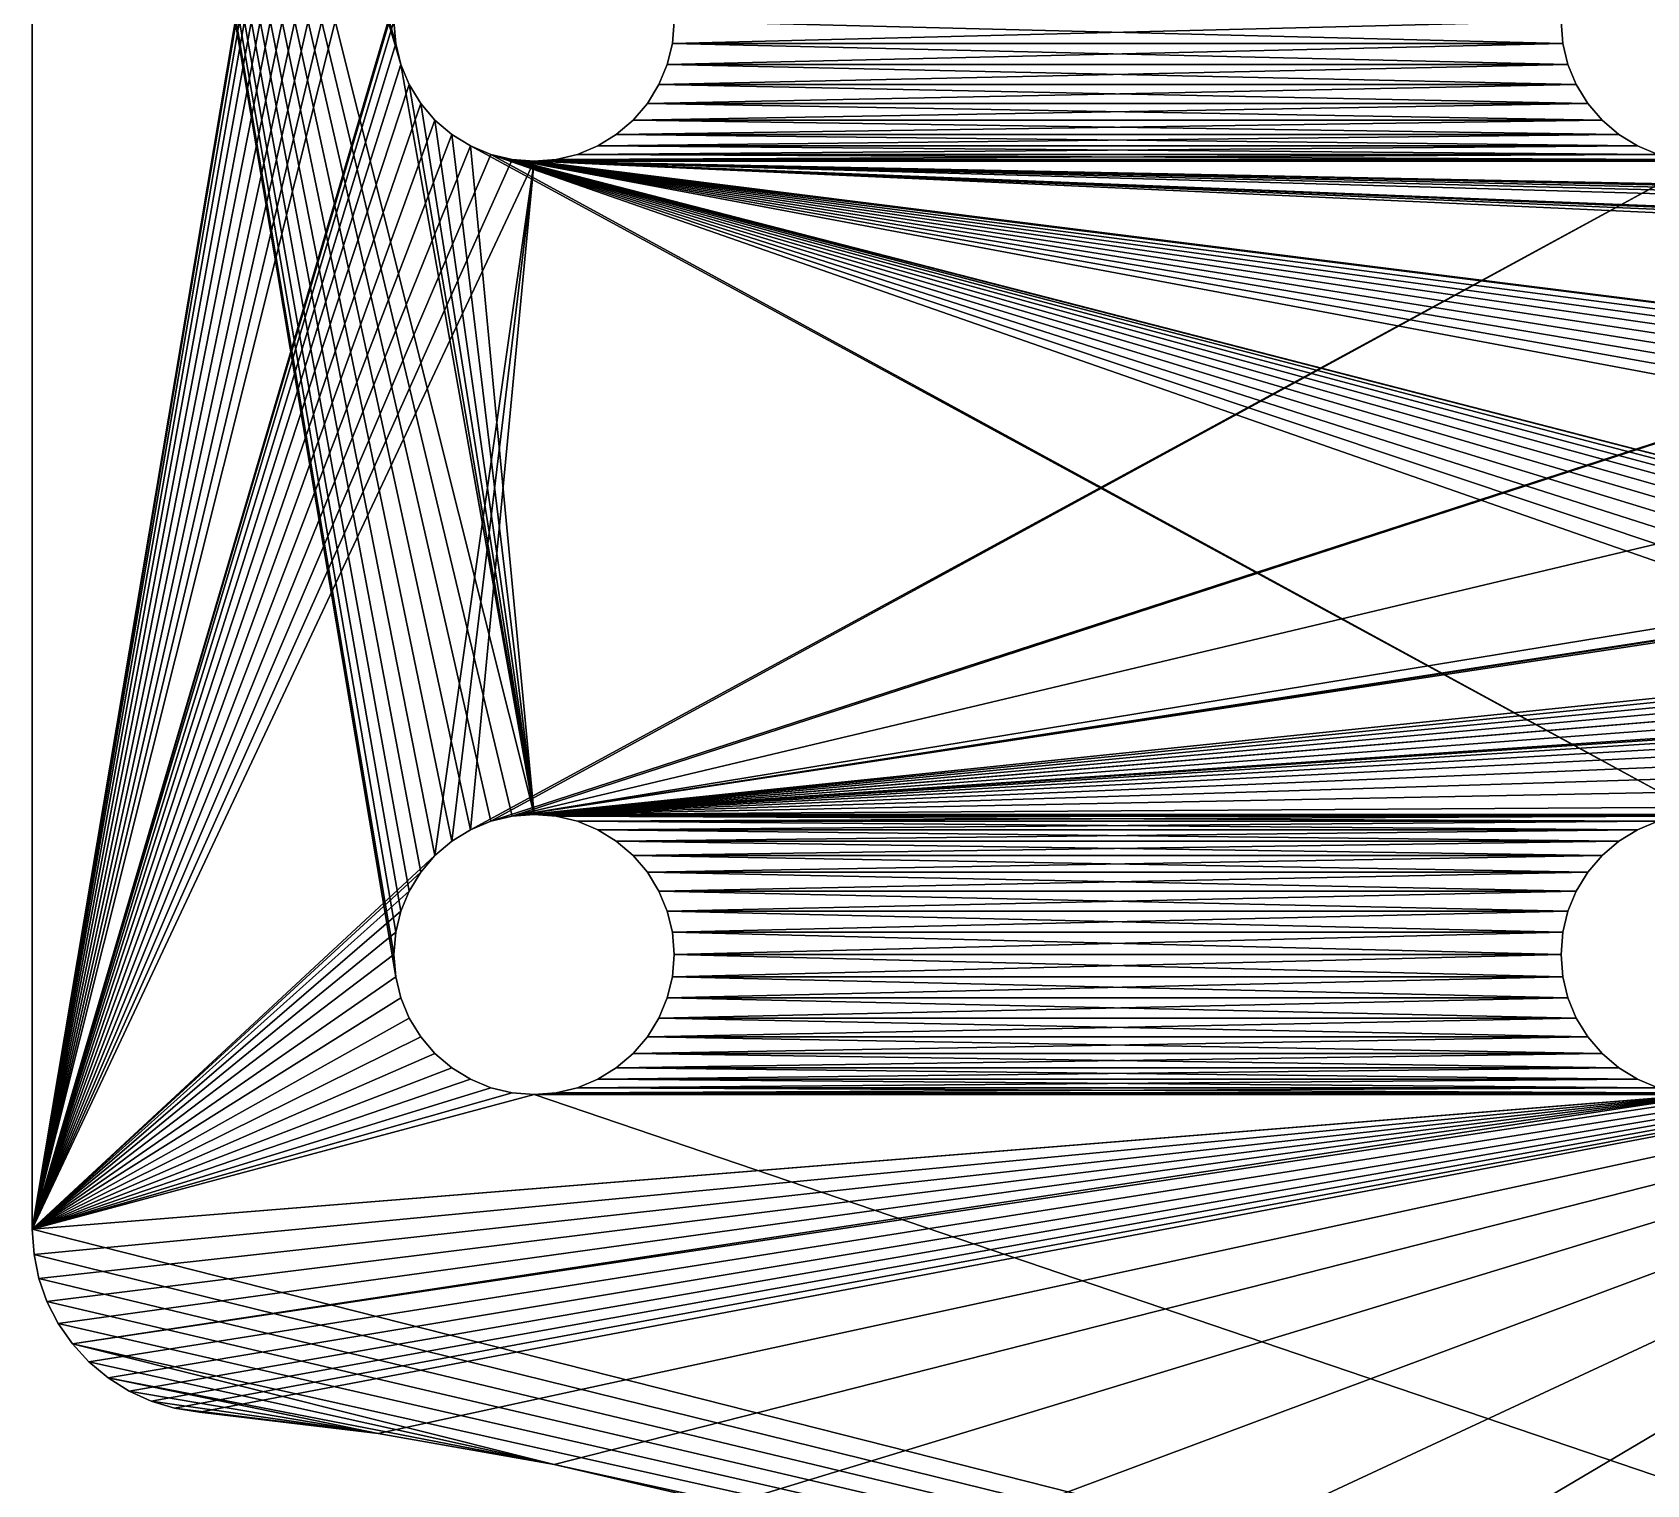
# Model space of a CAD drawing. Header units: millimetres. Extents: x -48.7 to 48.7, y -48.7 to 48.7.
# Drawn here: x -48.66 to -31.09, y -15.93 to -0.12 of the extents above; entities that cross this region are included whole.
import ezdxf

# ---------------------------------------------------------------- set-up
doc = ezdxf.new("R2010")
doc.units = ezdxf.units.MM
doc.header["$LTSCALE"] = 65.185185
for name, color, linetype in [('1', 7, 'CONTINUOUS'), ('11', 7, 'CONTINUOUS'), ('13', 7, 'CONTINUOUS'), ('15', 7, 'CONTINUOUS'), ('16', 7, 'CONTINUOUS'), ('17', 7, 'CONTINUOUS'), ('18', 7, 'CONTINUOUS'), ('2', 7, 'CONTINUOUS'), ('85', 7, 'CONTINUOUS'), ('86', 7, 'CONTINUOUS'), ('87', 7, 'CONTINUOUS')]:
    doc.layers.add(name, color=color, linetype=linetype)

msp = doc.modelspace()

# ---------------------------------------------------------------- linework, layer by layer
at = {"layer": '1', "linetype": 'CONTINUOUS'}
for points in [[(-44.705, -0.242), (-44.65, -0.472), (-48.66, 13.151), (-44.705, -0.242)], [(-44.65, -0.472), (-43.2, -8.636), (-48.66, 13.151), (-44.65, -0.472)], [(-44.725, 0), (-44.705, -0.242), (-48.66, 13.151), (-44.725, 0)], [(-44.725, -10.16), (-44.705, -10.402), (-48.66, 13.151), (-44.725, -10.16)], [(-48.66, 13.151), (-44.705, -10.402), (-48.66, -13.151), (-48.66, 13.151)], [(-44.705, -9.918), (-44.725, -10.16), (-48.66, 13.151), (-44.705, -9.918)], [(-44.65, -9.688), (-44.705, -9.918), (-48.66, 13.151), (-44.65, -9.688)], [(-44.559, -9.469), (-44.65, -9.688), (-48.66, 13.151), (-44.559, -9.469)], [(-44.433, -9.263), (-44.559, -9.469), (-48.66, 13.151), (-44.433, -9.263)], [(-44.279, -9.083), (-44.433, -9.263), (-48.66, 13.151), (-44.279, -9.083)], [(-44.095, -8.926), (-44.279, -9.083), (-48.66, 13.151), (-44.095, -8.926)], [(-43.893, -8.802), (-44.095, -8.926), (-48.66, 13.151), (-43.893, -8.802)], [(-43.671, -8.71), (-43.893, -8.802), (-48.66, 13.151), (-43.671, -8.71)], [(-43.439, -8.654), (-43.671, -8.71), (-48.66, 13.151), (-43.439, -8.654)], [(-43.2, -8.636), (-43.439, -8.654), (-48.66, 13.151), (-43.2, -8.636)], [(-41.695, -0.242), (-41.675, 0), (-32.005, -0.242), (-41.695, -0.242)], [(-32.005, -0.242), (-41.675, 0), (-32.025, 0), (-32.005, -0.242)], [(-41.75, -0.472), (-41.695, -0.242), (-31.95, -0.472), (-41.75, -0.472)], [(-31.95, -0.472), (-41.695, -0.242), (-32.005, -0.242), (-31.95, -0.472)], [(-44.65, -0.472), (-44.559, -0.691), (-43.2, -8.636), (-44.65, -0.472)], [(-41.841, -0.691), (-41.75, -0.472), (-31.859, -0.691), (-41.841, -0.691)], [(-31.859, -0.691), (-41.75, -0.472), (-31.95, -0.472), (-31.859, -0.691)], [(-44.559, -0.691), (-44.433, -0.897), (-43.2, -8.636), (-44.559, -0.691)], [(-41.967, -0.897), (-41.841, -0.691), (-31.733, -0.897), (-41.967, -0.897)], [(-31.733, -0.897), (-41.841, -0.691), (-31.859, -0.691), (-31.733, -0.897)], [(-44.433, -0.897), (-44.279, -1.077), (-43.2, -8.636), (-44.433, -0.897)], [(-42.121, -1.077), (-41.967, -0.897), (-31.579, -1.077), (-42.121, -1.077)], [(-31.579, -1.077), (-41.967, -0.897), (-31.733, -0.897), (-31.579, -1.077)], [(-44.279, -1.077), (-44.095, -1.234), (-43.2, -8.636), (-44.279, -1.077)], [(-42.305, -1.234), (-42.121, -1.077), (-31.395, -1.234), (-42.305, -1.234)], [(-31.395, -1.234), (-42.121, -1.077), (-31.579, -1.077), (-31.395, -1.234)], [(-44.095, -1.234), (-43.893, -1.358), (-43.2, -8.636), (-44.095, -1.234)], [(-43.893, -1.358), (-43.671, -1.45), (-30.5, -8.636), (-43.893, -1.358)], [(-43.893, -1.358), (-30.5, -8.636), (-43.2, -8.636), (-43.893, -1.358)], [(-42.729, -1.45), (-42.507, -1.358), (-30.971, -1.45), (-42.729, -1.45)], [(-42.507, -1.358), (-42.305, -1.234), (-31.193, -1.358), (-42.507, -1.358)], [(-30.971, -1.45), (-42.507, -1.358), (-31.193, -1.358), (-30.971, -1.45)], [(-31.193, -1.358), (-42.305, -1.234), (-31.395, -1.234), (-31.193, -1.358)], [(-43.671, -1.45), (-43.439, -1.506), (-21.463, -7.175), (-43.671, -1.45)], [(-30.5, -8.636), (-43.671, -1.45), (-23.454, -8.512), (-30.5, -8.636)], [(-23.454, -8.512), (-43.671, -1.45), (-23.34, -8.248), (-23.454, -8.512)], [(-23.34, -8.248), (-43.671, -1.45), (-23.191, -8.007), (-23.34, -8.248)], [(-23.191, -8.007), (-43.671, -1.45), (-23.008, -7.787), (-23.191, -8.007)], [(-23.008, -7.787), (-43.671, -1.45), (-22.796, -7.595), (-23.008, -7.787)], [(-22.796, -7.595), (-43.671, -1.45), (-22.56, -7.437), (-22.796, -7.595)], [(-22.56, -7.437), (-43.671, -1.45), (-22.301, -7.313), (-22.56, -7.437)], [(-22.301, -7.313), (-43.671, -1.45), (-22.031, -7.228), (-22.301, -7.313)], [(-22.031, -7.228), (-43.671, -1.45), (-21.748, -7.182), (-22.031, -7.228)], [(-21.748, -7.182), (-43.671, -1.45), (-21.463, -7.175), (-21.748, -7.182)], [(-43.439, -1.506), (-43.2, -1.524), (-12.161, -5.426), (-43.439, -1.506)], [(-13.315, -7.165), (-43.439, -1.506), (-13.285, -6.891), (-13.315, -7.165)], [(-43.439, -1.506), (-13.315, -7.165), (-21.463, -7.175), (-43.439, -1.506)], [(-13.285, -6.891), (-43.439, -1.506), (-13.219, -6.624), (-13.285, -6.891)], [(-13.219, -6.624), (-43.439, -1.506), (-13.118, -6.372), (-13.219, -6.624)], [(-13.118, -6.372), (-43.439, -1.506), (-12.981, -6.132), (-13.118, -6.372)], [(-12.981, -6.132), (-43.439, -1.506), (-12.815, -5.914), (-12.981, -6.132)], [(-12.815, -5.914), (-43.439, -1.506), (-12.624, -5.726), (-12.815, -5.914)], [(-12.624, -5.726), (-43.439, -1.506), (-12.406, -5.563), (-12.624, -5.726)], [(-12.406, -5.563), (-43.439, -1.506), (-12.161, -5.426), (-12.406, -5.563)], [(-43.2, -1.524), (-42.961, -1.506), (-30.5, -1.524), (-43.2, -1.524)], [(-43.2, -1.524), (-30.5, -1.524), (7.063, -2.528), (-43.2, -1.524)], [(5.721, -2.943), (-43.2, -1.524), (5.958, -2.784), (5.721, -2.943)], [(-43.2, -1.524), (5.721, -2.943), (-6.542, -2.986), (-43.2, -1.524)], [(5.958, -2.784), (-43.2, -1.524), (6.214, -2.662), (5.958, -2.784)], [(6.214, -2.662), (-43.2, -1.524), (6.492, -2.576), (6.214, -2.662)], [(6.492, -2.576), (-43.2, -1.524), (6.776, -2.531), (6.492, -2.576)], [(6.776, -2.531), (-43.2, -1.524), (7.063, -2.528), (6.776, -2.531)], [(-12.161, -5.426), (-43.2, -1.524), (-7.329, -3.172), (-12.161, -5.426)], [(-7.329, -3.172), (-43.2, -1.524), (-7.068, -3.074), (-7.329, -3.172)], [(-7.068, -3.074), (-43.2, -1.524), (-6.806, -3.012), (-7.068, -3.074)], [(-6.806, -3.012), (-43.2, -1.524), (-6.542, -2.986), (-6.806, -3.012)], [(-42.961, -1.506), (-42.729, -1.45), (-30.739, -1.506), (-42.961, -1.506)], [(-30.5, -1.524), (-42.961, -1.506), (-30.739, -1.506), (-30.5, -1.524)], [(-30.739, -1.506), (-42.729, -1.45), (-30.971, -1.45), (-30.739, -1.506)], [(-30.5, -8.636), (-30.739, -8.654), (-43.2, -8.636), (-30.5, -8.636)], [(-43.2, -8.636), (-30.739, -8.654), (-42.961, -8.654), (-43.2, -8.636)], [(-30.739, -8.654), (-30.971, -8.71), (-42.961, -8.654), (-30.739, -8.654)], [(-42.961, -8.654), (-30.971, -8.71), (-42.729, -8.71), (-42.961, -8.654)], [(-30.971, -8.71), (-31.193, -8.802), (-42.729, -8.71), (-30.971, -8.71)], [(-42.729, -8.71), (-31.193, -8.802), (-42.507, -8.802), (-42.729, -8.71)], [(-31.193, -8.802), (-31.395, -8.926), (-42.507, -8.802), (-31.193, -8.802)], [(-42.507, -8.802), (-31.395, -8.926), (-42.305, -8.926), (-42.507, -8.802)], [(-31.395, -8.926), (-31.579, -9.083), (-42.305, -8.926), (-31.395, -8.926)], [(-42.305, -8.926), (-31.579, -9.083), (-42.121, -9.083), (-42.305, -8.926)], [(-31.579, -9.083), (-31.733, -9.263), (-42.121, -9.083), (-31.579, -9.083)], [(-42.121, -9.083), (-31.733, -9.263), (-41.967, -9.263), (-42.121, -9.083)], [(-31.733, -9.263), (-31.859, -9.469), (-41.967, -9.263), (-31.733, -9.263)], [(-41.967, -9.263), (-31.859, -9.469), (-41.841, -9.469), (-41.967, -9.263)], [(-31.859, -9.469), (-31.95, -9.688), (-41.841, -9.469), (-31.859, -9.469)], [(-41.841, -9.469), (-31.95, -9.688), (-41.75, -9.688), (-41.841, -9.469)], [(-31.95, -9.688), (-32.005, -9.918), (-41.75, -9.688), (-31.95, -9.688)], [(-41.75, -9.688), (-32.005, -9.918), (-41.695, -9.918), (-41.75, -9.688)], [(-32.005, -9.918), (-32.025, -10.16), (-41.695, -9.918), (-32.005, -9.918)], [(-32.025, -10.16), (-41.675, -10.16), (-41.695, -9.918), (-32.025, -10.16)], [(-41.675, -10.16), (-32.005, -10.402), (-41.695, -10.402), (-41.675, -10.16)], [(-32.025, -10.16), (-32.005, -10.402), (-41.675, -10.16), (-32.025, -10.16)], [(-44.705, -10.402), (-44.65, -10.632), (-48.66, -13.151), (-44.705, -10.402)], [(-41.695, -10.402), (-31.95, -10.632), (-41.75, -10.632), (-41.695, -10.402)], [(-32.005, -10.402), (-31.95, -10.632), (-41.695, -10.402), (-32.005, -10.402)], [(-44.65, -10.632), (-44.559, -10.851), (-48.66, -13.151), (-44.65, -10.632)], [(-41.75, -10.632), (-31.859, -10.851), (-41.841, -10.851), (-41.75, -10.632)], [(-31.95, -10.632), (-31.859, -10.851), (-41.75, -10.632), (-31.95, -10.632)], [(-44.559, -10.851), (-44.433, -11.057), (-48.66, -13.151), (-44.559, -10.851)], [(-41.841, -10.851), (-31.733, -11.057), (-41.967, -11.057), (-41.841, -10.851)], [(-31.859, -10.851), (-31.733, -11.057), (-41.841, -10.851), (-31.859, -10.851)], [(-44.433, -11.057), (-44.279, -11.237), (-48.66, -13.151), (-44.433, -11.057)], [(-41.967, -11.057), (-31.579, -11.237), (-42.121, -11.237), (-41.967, -11.057)], [(-31.733, -11.057), (-31.579, -11.237), (-41.967, -11.057), (-31.733, -11.057)], [(-44.279, -11.237), (-44.095, -11.394), (-48.66, -13.151), (-44.279, -11.237)], [(-42.121, -11.237), (-31.395, -11.394), (-42.305, -11.394), (-42.121, -11.237)], [(-31.579, -11.237), (-31.395, -11.394), (-42.121, -11.237), (-31.579, -11.237)], [(-44.095, -11.394), (-43.893, -11.518), (-48.66, -13.151), (-44.095, -11.394)], [(-42.305, -11.394), (-31.193, -11.518), (-42.507, -11.518), (-42.305, -11.394)], [(-31.395, -11.394), (-31.193, -11.518), (-42.305, -11.394), (-31.395, -11.394)], [(-43.893, -11.518), (-43.671, -11.61), (-48.66, -13.151), (-43.893, -11.518)], [(-42.507, -11.518), (-30.971, -11.61), (-42.729, -11.61), (-42.507, -11.518)], [(-31.193, -11.518), (-30.971, -11.61), (-42.507, -11.518), (-31.193, -11.518)], [(-43.671, -11.61), (-43.439, -11.666), (-48.66, -13.151), (-43.671, -11.61)], [(-43.439, -11.666), (-43.2, -11.684), (-48.66, -13.151), (-43.439, -11.666)], [(-48.66, -13.151), (-43.2, -11.684), (-10.16, -22.917), (-48.66, -13.151)], [(-42.961, -11.666), (-30.5, -11.684), (-43.2, -11.684), (-42.961, -11.666)], [(-43.2, -11.684), (-30.5, -11.684), (-10.16, -22.917), (-43.2, -11.684)], [(-42.729, -11.61), (-30.739, -11.666), (-42.961, -11.666), (-42.729, -11.61)], [(-30.739, -11.666), (-30.5, -11.684), (-42.961, -11.666), (-30.739, -11.666)], [(-30.971, -11.61), (-30.739, -11.666), (-42.729, -11.61), (-30.971, -11.61)], [(-48.64, -13.425), (-48.66, -13.151), (-10.16, -22.917), (-48.64, -13.425)], [(-48.587, -13.687), (-48.64, -13.425), (-10.16, -22.917), (-48.587, -13.687)], [(-48.5, -13.936), (-48.587, -13.687), (-10.16, -22.917), (-48.5, -13.936)], [(-48.377, -14.176), (-48.5, -13.936), (-10.16, -22.917), (-48.377, -14.176)], [(-48.223, -14.399), (-48.377, -14.176), (-10.16, -22.917), (-48.223, -14.399)], [(-10.16, -22.917), (-42.983, -15.711), (-48.223, -14.399), (-10.16, -22.917)], [(-48.044, -14.595), (-48.223, -14.399), (-42.983, -15.711), (-48.044, -14.595)], [(-47.835, -14.768), (-48.044, -14.595), (-42.983, -15.711), (-47.835, -14.768)], [(-47.607, -14.912), (-47.835, -14.768), (-44.897, -15.375), (-47.607, -14.912)], [(-44.897, -15.375), (-47.835, -14.768), (-42.983, -15.711), (-44.897, -15.375)], [(-47.368, -15.021), (-47.607, -14.912), (-44.897, -15.375), (-47.368, -15.021)], [(-47.112, -15.098), (-47.368, -15.021), (-44.897, -15.375), (-47.112, -15.098)], [(-46.841, -15.143), (-47.112, -15.098), (-44.897, -15.375), (-46.841, -15.143)], [(-41.096, -16.152), (-42.983, -15.711), (-10.16, -22.917), (-41.096, -16.152)]]:
    msp.add_3dface(points, dxfattribs=at)
at = {"layer": '11', "linetype": 'CONTINUOUS'}
for points in [[(-44.705, -0.242), (-44.725, 0), (-44.705, -0.242, 3.175), (-44.705, -0.242)], [(-44.725, 0), (-44.725, 0, 3.175), (-44.705, -0.242, 3.175), (-44.725, 0)], [(-41.675, 0), (-41.695, -0.242), (-41.675, 0, 3.175), (-41.675, 0)], [(-41.675, 0, 3.175), (-41.695, -0.242), (-41.695, -0.242, 3.175), (-41.675, 0, 3.175)], [(-44.65, -0.472), (-44.705, -0.242), (-44.65, -0.472, 3.175), (-44.65, -0.472)], [(-44.705, -0.242), (-44.705, -0.242, 3.175), (-44.65, -0.472, 3.175), (-44.705, -0.242)], [(-41.695, -0.242), (-41.75, -0.472), (-41.695, -0.242, 3.175), (-41.695, -0.242)], [(-41.75, -0.472), (-41.75, -0.472, 3.175), (-41.695, -0.242, 3.175), (-41.75, -0.472)], [(-44.559, -0.691), (-44.65, -0.472), (-44.559, -0.691, 3.175), (-44.559, -0.691)], [(-44.65, -0.472), (-44.65, -0.472, 3.175), (-44.559, -0.691, 3.175), (-44.65, -0.472)], [(-41.75, -0.472), (-41.841, -0.691), (-41.75, -0.472, 3.175), (-41.75, -0.472)], [(-41.841, -0.691), (-41.841, -0.691, 3.175), (-41.75, -0.472, 3.175), (-41.841, -0.691)], [(-44.433, -0.897), (-44.559, -0.691), (-44.433, -0.897, 3.175), (-44.433, -0.897)], [(-44.559, -0.691), (-44.559, -0.691, 3.175), (-44.433, -0.897, 3.175), (-44.559, -0.691)], [(-41.841, -0.691), (-41.967, -0.897), (-41.841, -0.691, 3.175), (-41.841, -0.691)], [(-41.967, -0.897), (-41.967, -0.897, 3.175), (-41.841, -0.691, 3.175), (-41.967, -0.897)], [(-44.279, -1.077), (-44.433, -0.897), (-44.279, -1.077, 3.175), (-44.279, -1.077)], [(-44.433, -0.897), (-44.433, -0.897, 3.175), (-44.279, -1.077, 3.175), (-44.433, -0.897)], [(-41.967, -0.897), (-42.121, -1.077), (-41.967, -0.897, 3.175), (-41.967, -0.897)], [(-42.121, -1.077), (-42.121, -1.077, 3.175), (-41.967, -0.897, 3.175), (-42.121, -1.077)], [(-44.095, -1.234), (-44.279, -1.077), (-44.095, -1.234, 3.175), (-44.095, -1.234)], [(-44.279, -1.077), (-44.279, -1.077, 3.175), (-44.095, -1.234, 3.175), (-44.279, -1.077)], [(-42.121, -1.077), (-42.305, -1.234), (-42.121, -1.077, 3.175), (-42.121, -1.077)], [(-42.305, -1.234), (-42.305, -1.234, 3.175), (-42.121, -1.077, 3.175), (-42.305, -1.234)], [(-43.893, -1.358), (-44.095, -1.234), (-43.893, -1.358, 3.175), (-43.893, -1.358)], [(-44.095, -1.234), (-44.095, -1.234, 3.175), (-43.893, -1.358, 3.175), (-44.095, -1.234)], [(-43.671, -1.45), (-43.893, -1.358), (-43.671, -1.45, 3.175), (-43.671, -1.45)], [(-43.893, -1.358), (-43.893, -1.358, 3.175), (-43.671, -1.45, 3.175), (-43.893, -1.358)], [(-42.507, -1.358), (-42.729, -1.45), (-42.507, -1.358, 3.175), (-42.507, -1.358)], [(-42.729, -1.45), (-42.729, -1.45, 3.175), (-42.507, -1.358, 3.175), (-42.729, -1.45)], [(-42.305, -1.234), (-42.507, -1.358), (-42.305, -1.234, 3.175), (-42.305, -1.234)], [(-42.507, -1.358), (-42.507, -1.358, 3.175), (-42.305, -1.234, 3.175), (-42.507, -1.358)], [(-43.439, -1.506), (-43.671, -1.45), (-43.439, -1.506, 3.175), (-43.439, -1.506)], [(-43.671, -1.45), (-43.671, -1.45, 3.175), (-43.439, -1.506, 3.175), (-43.671, -1.45)], [(-43.2, -1.524), (-43.439, -1.506), (-43.2, -1.524, 3.175), (-43.2, -1.524)], [(-43.439, -1.506), (-43.439, -1.506, 3.175), (-43.2, -1.524, 3.175), (-43.439, -1.506)], [(-42.961, -1.506), (-43.2, -1.524), (-42.961, -1.506, 3.175), (-42.961, -1.506)], [(-43.2, -1.524), (-43.2, -1.524, 3.175), (-42.961, -1.506, 3.175), (-43.2, -1.524)], [(-42.729, -1.45), (-42.961, -1.506), (-42.729, -1.45, 3.175), (-42.729, -1.45)], [(-42.961, -1.506), (-42.961, -1.506, 3.175), (-42.729, -1.45, 3.175), (-42.961, -1.506)]]:
    msp.add_3dface(points, dxfattribs=at)
at = {"layer": '13', "linetype": 'CONTINUOUS'}
for points in [[(-32.005, -0.242), (-32.025, 0), (-32.005, -0.242, 3.175), (-32.005, -0.242)], [(-32.025, 0), (-32.025, 0, 3.175), (-32.005, -0.242, 3.175), (-32.025, 0)], [(-31.95, -0.472), (-32.005, -0.242), (-31.95, -0.472, 3.175), (-31.95, -0.472)], [(-32.005, -0.242), (-32.005, -0.242, 3.175), (-31.95, -0.472, 3.175), (-32.005, -0.242)], [(-31.859, -0.691), (-31.95, -0.472), (-31.859, -0.691, 3.175), (-31.859, -0.691)], [(-31.95, -0.472), (-31.95, -0.472, 3.175), (-31.859, -0.691, 3.175), (-31.95, -0.472)], [(-31.733, -0.897), (-31.859, -0.691), (-31.733, -0.897, 3.175), (-31.733, -0.897)], [(-31.859, -0.691), (-31.859, -0.691, 3.175), (-31.733, -0.897, 3.175), (-31.859, -0.691)], [(-31.579, -1.077), (-31.733, -0.897), (-31.579, -1.077, 3.175), (-31.579, -1.077)], [(-31.733, -0.897), (-31.733, -0.897, 3.175), (-31.579, -1.077, 3.175), (-31.733, -0.897)], [(-31.395, -1.234), (-31.579, -1.077), (-31.395, -1.234, 3.175), (-31.395, -1.234)], [(-31.579, -1.077), (-31.579, -1.077, 3.175), (-31.395, -1.234, 3.175), (-31.579, -1.077)], [(-31.193, -1.358), (-31.395, -1.234), (-31.193, -1.358, 3.175), (-31.193, -1.358)], [(-31.395, -1.234), (-31.395, -1.234, 3.175), (-31.193, -1.358, 3.175), (-31.395, -1.234)], [(-30.971, -1.45), (-31.193, -1.358), (-30.971, -1.45, 3.175), (-30.971, -1.45)], [(-31.193, -1.358), (-31.193, -1.358, 3.175), (-30.971, -1.45, 3.175), (-31.193, -1.358)]]:
    msp.add_3dface(points, dxfattribs=at)
at = {"layer": '15', "linetype": 'CONTINUOUS'}
for points in [[(-32.005, -10.402), (-32.025, -10.16), (-32.005, -10.402, 3.175), (-32.005, -10.402)], [(-32.025, -10.16), (-32.025, -10.16, 3.175), (-32.005, -10.402, 3.175), (-32.025, -10.16)], [(-31.95, -10.632), (-32.005, -10.402), (-31.95, -10.632, 3.175), (-31.95, -10.632)], [(-32.005, -10.402), (-32.005, -10.402, 3.175), (-31.95, -10.632, 3.175), (-32.005, -10.402)], [(-31.859, -10.851), (-31.95, -10.632), (-31.859, -10.851, 3.175), (-31.859, -10.851)], [(-31.95, -10.632), (-31.95, -10.632, 3.175), (-31.859, -10.851, 3.175), (-31.95, -10.632)], [(-31.733, -11.057), (-31.859, -10.851), (-31.733, -11.057, 3.175), (-31.733, -11.057)], [(-31.859, -10.851), (-31.859, -10.851, 3.175), (-31.733, -11.057, 3.175), (-31.859, -10.851)], [(-31.579, -11.237), (-31.733, -11.057), (-31.579, -11.237, 3.175), (-31.579, -11.237)], [(-31.733, -11.057), (-31.733, -11.057, 3.175), (-31.579, -11.237, 3.175), (-31.733, -11.057)], [(-31.395, -11.394), (-31.579, -11.237), (-31.395, -11.394, 3.175), (-31.395, -11.394)], [(-31.579, -11.237), (-31.579, -11.237, 3.175), (-31.395, -11.394, 3.175), (-31.579, -11.237)], [(-31.193, -11.518), (-31.395, -11.394), (-31.193, -11.518, 3.175), (-31.193, -11.518)], [(-31.395, -11.394), (-31.395, -11.394, 3.175), (-31.193, -11.518, 3.175), (-31.395, -11.394)], [(-30.971, -11.61), (-31.193, -11.518), (-30.971, -11.61, 3.175), (-30.971, -11.61)], [(-31.193, -11.518), (-31.193, -11.518, 3.175), (-30.971, -11.61, 3.175), (-31.193, -11.518)]]:
    msp.add_3dface(points, dxfattribs=at)
at = {"layer": '16', "linetype": 'CONTINUOUS'}
for points in [[(-31.193, -8.802), (-30.971, -8.71), (-31.193, -8.802, 3.175), (-31.193, -8.802)], [(-30.971, -8.71), (-30.971, -8.71, 3.175), (-31.193, -8.802, 3.175), (-30.971, -8.71)], [(-31.579, -9.083), (-31.395, -8.926), (-31.579, -9.083, 3.175), (-31.579, -9.083)], [(-31.395, -8.926), (-31.395, -8.926, 3.175), (-31.579, -9.083, 3.175), (-31.395, -8.926)], [(-31.395, -8.926), (-31.193, -8.802), (-31.395, -8.926, 3.175), (-31.395, -8.926)], [(-31.193, -8.802), (-31.193, -8.802, 3.175), (-31.395, -8.926, 3.175), (-31.193, -8.802)], [(-31.733, -9.263), (-31.579, -9.083), (-31.733, -9.263, 3.175), (-31.733, -9.263)], [(-31.579, -9.083), (-31.579, -9.083, 3.175), (-31.733, -9.263, 3.175), (-31.579, -9.083)], [(-31.859, -9.469), (-31.733, -9.263), (-31.859, -9.469, 3.175), (-31.859, -9.469)], [(-31.733, -9.263), (-31.733, -9.263, 3.175), (-31.859, -9.469, 3.175), (-31.733, -9.263)], [(-31.95, -9.688), (-31.859, -9.469), (-31.95, -9.688, 3.175), (-31.95, -9.688)], [(-31.859, -9.469), (-31.859, -9.469, 3.175), (-31.95, -9.688, 3.175), (-31.859, -9.469)], [(-32.005, -9.918), (-31.95, -9.688), (-32.005, -9.918, 3.175), (-32.005, -9.918)], [(-31.95, -9.688), (-31.95, -9.688, 3.175), (-32.005, -9.918, 3.175), (-31.95, -9.688)], [(-32.025, -10.16), (-32.005, -9.918), (-32.025, -10.16, 3.175), (-32.025, -10.16)], [(-32.005, -9.918), (-32.005, -9.918, 3.175), (-32.025, -10.16, 3.175), (-32.005, -9.918)]]:
    msp.add_3dface(points, dxfattribs=at)
at = {"layer": '17', "linetype": 'CONTINUOUS'}
for points in [[(-44.705, -10.402), (-44.725, -10.16), (-44.705, -10.402, 3.175), (-44.705, -10.402)], [(-44.725, -10.16), (-44.725, -10.16, 3.175), (-44.705, -10.402, 3.175), (-44.725, -10.16)], [(-41.675, -10.16), (-41.695, -10.402), (-41.675, -10.16, 3.175), (-41.675, -10.16)], [(-41.675, -10.16, 3.175), (-41.695, -10.402), (-41.695, -10.402, 3.175), (-41.675, -10.16, 3.175)], [(-44.65, -10.632), (-44.705, -10.402), (-44.65, -10.632, 3.175), (-44.65, -10.632)], [(-44.705, -10.402), (-44.705, -10.402, 3.175), (-44.65, -10.632, 3.175), (-44.705, -10.402)], [(-41.695, -10.402), (-41.75, -10.632), (-41.695, -10.402, 3.175), (-41.695, -10.402)], [(-41.75, -10.632), (-41.75, -10.632, 3.175), (-41.695, -10.402, 3.175), (-41.75, -10.632)], [(-44.559, -10.851), (-44.65, -10.632), (-44.559, -10.851, 3.175), (-44.559, -10.851)], [(-44.65, -10.632), (-44.65, -10.632, 3.175), (-44.559, -10.851, 3.175), (-44.65, -10.632)], [(-41.75, -10.632), (-41.841, -10.851), (-41.75, -10.632, 3.175), (-41.75, -10.632)], [(-41.841, -10.851), (-41.841, -10.851, 3.175), (-41.75, -10.632, 3.175), (-41.841, -10.851)], [(-44.433, -11.057), (-44.559, -10.851), (-44.433, -11.057, 3.175), (-44.433, -11.057)], [(-44.559, -10.851), (-44.559, -10.851, 3.175), (-44.433, -11.057, 3.175), (-44.559, -10.851)], [(-41.841, -10.851), (-41.967, -11.057), (-41.841, -10.851, 3.175), (-41.841, -10.851)], [(-41.967, -11.057), (-41.967, -11.057, 3.175), (-41.841, -10.851, 3.175), (-41.967, -11.057)], [(-44.279, -11.237), (-44.433, -11.057), (-44.279, -11.237, 3.175), (-44.279, -11.237)], [(-44.433, -11.057), (-44.433, -11.057, 3.175), (-44.279, -11.237, 3.175), (-44.433, -11.057)], [(-41.967, -11.057), (-42.121, -11.237), (-41.967, -11.057, 3.175), (-41.967, -11.057)], [(-42.121, -11.237), (-42.121, -11.237, 3.175), (-41.967, -11.057, 3.175), (-42.121, -11.237)], [(-44.095, -11.394), (-44.279, -11.237), (-44.095, -11.394, 3.175), (-44.095, -11.394)], [(-44.279, -11.237), (-44.279, -11.237, 3.175), (-44.095, -11.394, 3.175), (-44.279, -11.237)], [(-42.121, -11.237), (-42.305, -11.394), (-42.121, -11.237, 3.175), (-42.121, -11.237)], [(-42.305, -11.394), (-42.305, -11.394, 3.175), (-42.121, -11.237, 3.175), (-42.305, -11.394)], [(-43.893, -11.518), (-44.095, -11.394), (-43.893, -11.518, 3.175), (-43.893, -11.518)], [(-44.095, -11.394), (-44.095, -11.394, 3.175), (-43.893, -11.518, 3.175), (-44.095, -11.394)], [(-42.305, -11.394), (-42.507, -11.518), (-42.305, -11.394, 3.175), (-42.305, -11.394)], [(-42.507, -11.518), (-42.507, -11.518, 3.175), (-42.305, -11.394, 3.175), (-42.507, -11.518)], [(-43.671, -11.61), (-43.893, -11.518), (-43.671, -11.61, 3.175), (-43.671, -11.61)], [(-43.893, -11.518), (-43.893, -11.518, 3.175), (-43.671, -11.61, 3.175), (-43.893, -11.518)], [(-42.507, -11.518), (-42.729, -11.61), (-42.507, -11.518, 3.175), (-42.507, -11.518)], [(-42.729, -11.61), (-42.729, -11.61, 3.175), (-42.507, -11.518, 3.175), (-42.729, -11.61)], [(-43.439, -11.666), (-43.671, -11.61), (-43.439, -11.666, 3.175), (-43.439, -11.666)], [(-43.671, -11.61), (-43.671, -11.61, 3.175), (-43.439, -11.666, 3.175), (-43.671, -11.61)], [(-43.2, -11.684), (-43.439, -11.666), (-43.2, -11.684, 3.175), (-43.2, -11.684)], [(-43.439, -11.666), (-43.439, -11.666, 3.175), (-43.2, -11.684, 3.175), (-43.439, -11.666)], [(-42.961, -11.666), (-43.2, -11.684), (-42.961, -11.666, 3.175), (-42.961, -11.666)], [(-43.2, -11.684), (-43.2, -11.684, 3.175), (-42.961, -11.666, 3.175), (-43.2, -11.684)], [(-42.729, -11.61), (-42.961, -11.666), (-42.729, -11.61, 3.175), (-42.729, -11.61)], [(-42.961, -11.666), (-42.961, -11.666, 3.175), (-42.729, -11.61, 3.175), (-42.961, -11.666)]]:
    msp.add_3dface(points, dxfattribs=at)
at = {"layer": '18', "linetype": 'CONTINUOUS'}
for points in [[(-43.893, -8.802), (-43.671, -8.71), (-43.893, -8.802, 3.175), (-43.893, -8.802)], [(-43.671, -8.71), (-43.671, -8.71, 3.175), (-43.893, -8.802, 3.175), (-43.671, -8.71)], [(-43.671, -8.71), (-43.439, -8.654), (-43.671, -8.71, 3.175), (-43.671, -8.71)], [(-43.439, -8.654), (-43.439, -8.654, 3.175), (-43.671, -8.71, 3.175), (-43.439, -8.654)], [(-43.439, -8.654), (-43.2, -8.636), (-43.439, -8.654, 3.175), (-43.439, -8.654)], [(-43.2, -8.636), (-43.2, -8.636, 3.175), (-43.439, -8.654, 3.175), (-43.2, -8.636)], [(-43.2, -8.636), (-42.961, -8.654), (-43.2, -8.636, 3.175), (-43.2, -8.636)], [(-42.961, -8.654), (-42.961, -8.654, 3.175), (-43.2, -8.636, 3.175), (-42.961, -8.654)], [(-42.961, -8.654), (-42.729, -8.71), (-42.961, -8.654, 3.175), (-42.961, -8.654)], [(-42.729, -8.71), (-42.729, -8.71, 3.175), (-42.961, -8.654, 3.175), (-42.729, -8.71)], [(-42.729, -8.71), (-42.507, -8.802), (-42.729, -8.71, 3.175), (-42.729, -8.71)], [(-42.507, -8.802), (-42.507, -8.802, 3.175), (-42.729, -8.71, 3.175), (-42.507, -8.802)], [(-44.279, -9.083), (-44.095, -8.926), (-44.279, -9.083, 3.175), (-44.279, -9.083)], [(-44.095, -8.926), (-44.095, -8.926, 3.175), (-44.279, -9.083, 3.175), (-44.095, -8.926)], [(-44.095, -8.926), (-43.893, -8.802), (-44.095, -8.926, 3.175), (-44.095, -8.926)], [(-43.893, -8.802), (-43.893, -8.802, 3.175), (-44.095, -8.926, 3.175), (-43.893, -8.802)], [(-42.507, -8.802), (-42.305, -8.926), (-42.507, -8.802, 3.175), (-42.507, -8.802)], [(-42.305, -8.926), (-42.305, -8.926, 3.175), (-42.507, -8.802, 3.175), (-42.305, -8.926)], [(-42.305, -8.926), (-42.121, -9.083), (-42.305, -8.926, 3.175), (-42.305, -8.926)], [(-42.121, -9.083), (-42.121, -9.083, 3.175), (-42.305, -8.926, 3.175), (-42.121, -9.083)], [(-44.433, -9.263), (-44.279, -9.083), (-44.433, -9.263, 3.175), (-44.433, -9.263)], [(-44.279, -9.083), (-44.279, -9.083, 3.175), (-44.433, -9.263, 3.175), (-44.279, -9.083)], [(-42.121, -9.083), (-41.967, -9.263), (-42.121, -9.083, 3.175), (-42.121, -9.083)], [(-41.967, -9.263), (-41.967, -9.263, 3.175), (-42.121, -9.083, 3.175), (-41.967, -9.263)], [(-44.559, -9.469), (-44.433, -9.263), (-44.559, -9.469, 3.175), (-44.559, -9.469)], [(-44.433, -9.263), (-44.433, -9.263, 3.175), (-44.559, -9.469, 3.175), (-44.433, -9.263)], [(-41.967, -9.263), (-41.841, -9.469), (-41.967, -9.263, 3.175), (-41.967, -9.263)], [(-41.841, -9.469), (-41.841, -9.469, 3.175), (-41.967, -9.263, 3.175), (-41.841, -9.469)], [(-44.65, -9.688), (-44.559, -9.469), (-44.65, -9.688, 3.175), (-44.65, -9.688)], [(-44.559, -9.469), (-44.559, -9.469, 3.175), (-44.65, -9.688, 3.175), (-44.559, -9.469)], [(-41.841, -9.469), (-41.75, -9.688), (-41.841, -9.469, 3.175), (-41.841, -9.469)], [(-41.75, -9.688), (-41.75, -9.688, 3.175), (-41.841, -9.469, 3.175), (-41.75, -9.688)], [(-44.705, -9.918), (-44.65, -9.688), (-44.705, -9.918, 3.175), (-44.705, -9.918)], [(-44.65, -9.688), (-44.65, -9.688, 3.175), (-44.705, -9.918, 3.175), (-44.65, -9.688)], [(-41.75, -9.688), (-41.695, -9.918), (-41.75, -9.688, 3.175), (-41.75, -9.688)], [(-41.695, -9.918), (-41.695, -9.918, 3.175), (-41.75, -9.688, 3.175), (-41.695, -9.918)], [(-44.725, -10.16), (-44.705, -9.918), (-44.725, -10.16, 3.175), (-44.725, -10.16)], [(-44.705, -9.918), (-44.705, -9.918, 3.175), (-44.725, -10.16, 3.175), (-44.705, -9.918)], [(-41.695, -9.918), (-41.675, -10.16), (-41.695, -9.918, 3.175), (-41.695, -9.918)], [(-41.675, -10.16), (-41.675, -10.16, 3.175), (-41.695, -9.918, 3.175), (-41.675, -10.16)]]:
    msp.add_3dface(points, dxfattribs=at)
at = {"layer": '2', "linetype": 'CONTINUOUS'}
for points in [[(-44.705, 10.402, 3.175), (-48.66, 13.151, 3.175), (-48.66, -13.151, 3.175), (-44.705, 10.402, 3.175)], [(-44.725, 10.16, 3.175), (-44.705, 10.402, 3.175), (-48.66, -13.151, 3.175), (-44.725, 10.16, 3.175)], [(-44.705, 9.918, 3.175), (-44.725, 10.16, 3.175), (-48.66, -13.151, 3.175), (-44.705, 9.918, 3.175)], [(-44.65, 9.688, 3.175), (-44.705, 9.918, 3.175), (-48.66, -13.151, 3.175), (-44.65, 9.688, 3.175)], [(-44.559, 9.469, 3.175), (-44.65, 9.688, 3.175), (-48.66, -13.151, 3.175), (-44.559, 9.469, 3.175)], [(-44.433, 9.263, 3.175), (-44.559, 9.469, 3.175), (-48.66, -13.151, 3.175), (-44.433, 9.263, 3.175)], [(-44.279, 9.083, 3.175), (-44.433, 9.263, 3.175), (-48.66, -13.151, 3.175), (-44.279, 9.083, 3.175)], [(-44.095, 8.926, 3.175), (-44.279, 9.083, 3.175), (-48.66, -13.151, 3.175), (-44.095, 8.926, 3.175)], [(-43.893, 8.802, 3.175), (-44.095, 8.926, 3.175), (-48.66, -13.151, 3.175), (-43.893, 8.802, 3.175)], [(-43.671, 8.71, 3.175), (-43.893, 8.802, 3.175), (-48.66, -13.151, 3.175), (-43.671, 8.71, 3.175)], [(-43.439, 8.654, 3.175), (-43.671, 8.71, 3.175), (-48.66, -13.151, 3.175), (-43.439, 8.654, 3.175)], [(-43.2, 8.636, 3.175), (-43.439, 8.654, 3.175), (-48.66, -13.151, 3.175), (-43.2, 8.636, 3.175)], [(-44.65, 0.472, 3.175), (-43.2, 8.636, 3.175), (-48.66, -13.151, 3.175), (-44.65, 0.472, 3.175)], [(-44.705, 0.242, 3.175), (-44.65, 0.472, 3.175), (-48.66, -13.151, 3.175), (-44.705, 0.242, 3.175)], [(-44.725, 0, 3.175), (-44.705, 0.242, 3.175), (-48.66, -13.151, 3.175), (-44.725, 0, 3.175)], [(-44.705, -0.242, 3.175), (-44.725, 0, 3.175), (-48.66, -13.151, 3.175), (-44.705, -0.242, 3.175)], [(-41.675, 0, 3.175), (-41.695, -0.242, 3.175), (-32.025, 0, 3.175), (-41.675, 0, 3.175)], [(-32.025, 0, 3.175), (-41.695, -0.242, 3.175), (-32.005, -0.242, 3.175), (-32.025, 0, 3.175)], [(-44.65, -0.472, 3.175), (-44.705, -0.242, 3.175), (-48.66, -13.151, 3.175), (-44.65, -0.472, 3.175)], [(-41.695, -0.242, 3.175), (-41.75, -0.472, 3.175), (-32.005, -0.242, 3.175), (-41.695, -0.242, 3.175)], [(-32.005, -0.242, 3.175), (-41.75, -0.472, 3.175), (-31.95, -0.472, 3.175), (-32.005, -0.242, 3.175)], [(-44.559, -0.691, 3.175), (-44.65, -0.472, 3.175), (-48.66, -13.151, 3.175), (-44.559, -0.691, 3.175)], [(-41.75, -0.472, 3.175), (-41.841, -0.691, 3.175), (-31.95, -0.472, 3.175), (-41.75, -0.472, 3.175)], [(-31.95, -0.472, 3.175), (-41.841, -0.691, 3.175), (-31.859, -0.691, 3.175), (-31.95, -0.472, 3.175)], [(-44.433, -0.897, 3.175), (-44.559, -0.691, 3.175), (-48.66, -13.151, 3.175), (-44.433, -0.897, 3.175)], [(-41.841, -0.691, 3.175), (-41.967, -0.897, 3.175), (-31.859, -0.691, 3.175), (-41.841, -0.691, 3.175)], [(-31.859, -0.691, 3.175), (-41.967, -0.897, 3.175), (-31.733, -0.897, 3.175), (-31.859, -0.691, 3.175)], [(-44.279, -1.077, 3.175), (-44.433, -0.897, 3.175), (-48.66, -13.151, 3.175), (-44.279, -1.077, 3.175)], [(-41.967, -0.897, 3.175), (-42.121, -1.077, 3.175), (-31.733, -0.897, 3.175), (-41.967, -0.897, 3.175)], [(-31.733, -0.897, 3.175), (-42.121, -1.077, 3.175), (-31.579, -1.077, 3.175), (-31.733, -0.897, 3.175)], [(-44.095, -1.234, 3.175), (-44.279, -1.077, 3.175), (-48.66, -13.151, 3.175), (-44.095, -1.234, 3.175)], [(-42.121, -1.077, 3.175), (-42.305, -1.234, 3.175), (-31.579, -1.077, 3.175), (-42.121, -1.077, 3.175)], [(-31.579, -1.077, 3.175), (-42.305, -1.234, 3.175), (-31.395, -1.234, 3.175), (-31.579, -1.077, 3.175)], [(-43.893, -1.358, 3.175), (-44.095, -1.234, 3.175), (-48.66, -13.151, 3.175), (-43.893, -1.358, 3.175)], [(-43.671, -1.45, 3.175), (-43.893, -1.358, 3.175), (-48.66, -13.151, 3.175), (-43.671, -1.45, 3.175)], [(-42.507, -1.358, 3.175), (-42.729, -1.45, 3.175), (-31.193, -1.358, 3.175), (-42.507, -1.358, 3.175)], [(-31.193, -1.358, 3.175), (-42.729, -1.45, 3.175), (-30.971, -1.45, 3.175), (-31.193, -1.358, 3.175)], [(-42.305, -1.234, 3.175), (-42.507, -1.358, 3.175), (-31.395, -1.234, 3.175), (-42.305, -1.234, 3.175)], [(-31.395, -1.234, 3.175), (-42.507, -1.358, 3.175), (-31.193, -1.358, 3.175), (-31.395, -1.234, 3.175)], [(-43.439, -1.506, 3.175), (-43.671, -1.45, 3.175), (-48.66, -13.151, 3.175), (-43.439, -1.506, 3.175)], [(-43.2, -1.524, 3.175), (-43.439, -1.506, 3.175), (-48.66, -13.151, 3.175), (-43.2, -1.524, 3.175)], [(-44.279, -9.083, 3.175), (-43.2, -1.524, 3.175), (-48.66, -13.151, 3.175), (-44.279, -9.083, 3.175)], [(-44.095, -8.926, 3.175), (-43.2, -1.524, 3.175), (-44.279, -9.083, 3.175), (-44.095, -8.926, 3.175)], [(-43.893, -8.802, 3.175), (-43.2, -1.524, 3.175), (-44.095, -8.926, 3.175), (-43.893, -8.802, 3.175)], [(-30.5, -1.524, 3.175), (-43.2, -1.524, 3.175), (-43.893, -8.802, 3.175), (-30.5, -1.524, 3.175)], [(-43.671, -8.71, 3.175), (-30.5, -1.524, 3.175), (-43.893, -8.802, 3.175), (-43.671, -8.71, 3.175)], [(-21.567, -1.524, 3.175), (-30.5, -1.524, 3.175), (-43.671, -8.71, 3.175), (-21.567, -1.524, 3.175)], [(-43.439, -8.654, 3.175), (-21.567, -1.524, 3.175), (-43.671, -8.71, 3.175), (-43.439, -8.654, 3.175)], [(-13.47, -1.524, 3.175), (-21.567, -1.524, 3.175), (-43.439, -8.654, 3.175), (-13.47, -1.524, 3.175)], [(-13.47, -1.524, 3.175), (-43.439, -8.654, 3.175), (0, -1.524, 3.175), (-13.47, -1.524, 3.175)], [(0, -1.524, 3.175), (-43.439, -8.654, 3.175), (-6.806, -3.012, 3.175), (0, -1.524, 3.175)], [(-42.961, -1.506, 3.175), (-43.2, -1.524, 3.175), (-30.739, -1.506, 3.175), (-42.961, -1.506, 3.175)], [(-30.739, -1.506, 3.175), (-43.2, -1.524, 3.175), (-30.5, -1.524, 3.175), (-30.739, -1.506, 3.175)], [(-42.729, -1.45, 3.175), (-42.961, -1.506, 3.175), (-30.971, -1.45, 3.175), (-42.729, -1.45, 3.175)], [(-30.971, -1.45, 3.175), (-42.961, -1.506, 3.175), (-30.739, -1.506, 3.175), (-30.971, -1.45, 3.175)], [(-6.806, -3.012, 3.175), (-43.439, -8.654, 3.175), (-7.068, -3.074, 3.175), (-6.806, -3.012, 3.175)], [(-7.068, -3.074, 3.175), (-43.439, -8.654, 3.175), (-7.329, -3.172, 3.175), (-7.068, -3.074, 3.175)], [(-7.329, -3.172, 3.175), (-43.439, -8.654, 3.175), (-12.161, -5.426, 3.175), (-7.329, -3.172, 3.175)], [(-12.161, -5.426, 3.175), (-43.439, -8.654, 3.175), (-12.406, -5.563, 3.175), (-12.161, -5.426, 3.175)], [(-12.406, -5.563, 3.175), (-43.439, -8.654, 3.175), (-12.624, -5.726, 3.175), (-12.406, -5.563, 3.175)], [(-12.624, -5.726, 3.175), (-43.439, -8.654, 3.175), (-12.815, -5.914, 3.175), (-12.624, -5.726, 3.175)], [(-12.815, -5.914, 3.175), (-43.439, -8.654, 3.175), (-12.981, -6.132, 3.175), (-12.815, -5.914, 3.175)], [(-43.439, -8.654, 3.175), (-43.2, -8.636, 3.175), (-12.981, -6.132, 3.175), (-43.439, -8.654, 3.175)], [(-12.981, -6.132, 3.175), (-43.2, -8.636, 3.175), (-13.118, -6.372, 3.175), (-12.981, -6.132, 3.175)], [(-13.118, -6.372, 3.175), (-43.2, -8.636, 3.175), (-21.748, -7.182, 3.175), (-13.118, -6.372, 3.175)], [(-21.748, -7.182, 3.175), (-43.2, -8.636, 3.175), (-22.031, -7.228, 3.175), (-21.748, -7.182, 3.175)], [(-22.031, -7.228, 3.175), (-43.2, -8.636, 3.175), (-22.301, -7.313, 3.175), (-22.031, -7.228, 3.175)], [(-22.301, -7.313, 3.175), (-43.2, -8.636, 3.175), (-22.56, -7.437, 3.175), (-22.301, -7.313, 3.175)], [(-22.56, -7.437, 3.175), (-43.2, -8.636, 3.175), (-22.796, -7.595, 3.175), (-22.56, -7.437, 3.175)], [(-22.796, -7.595, 3.175), (-43.2, -8.636, 3.175), (-23.008, -7.787, 3.175), (-22.796, -7.595, 3.175)], [(-23.008, -7.787, 3.175), (-43.2, -8.636, 3.175), (-23.191, -8.007, 3.175), (-23.008, -7.787, 3.175)], [(-23.191, -8.007, 3.175), (-43.2, -8.636, 3.175), (-23.34, -8.248, 3.175), (-23.191, -8.007, 3.175)], [(-23.34, -8.248, 3.175), (-43.2, -8.636, 3.175), (-23.454, -8.512, 3.175), (-23.34, -8.248, 3.175)], [(-43.2, -8.636, 3.175), (-30.5, -8.636, 3.175), (-23.454, -8.512, 3.175), (-43.2, -8.636, 3.175)], [(-42.961, -8.654, 3.175), (-30.5, -8.636, 3.175), (-43.2, -8.636, 3.175), (-42.961, -8.654, 3.175)], [(-30.739, -8.654, 3.175), (-30.5, -8.636, 3.175), (-42.961, -8.654, 3.175), (-30.739, -8.654, 3.175)], [(-42.729, -8.71, 3.175), (-30.739, -8.654, 3.175), (-42.961, -8.654, 3.175), (-42.729, -8.71, 3.175)], [(-30.971, -8.71, 3.175), (-30.739, -8.654, 3.175), (-42.729, -8.71, 3.175), (-30.971, -8.71, 3.175)], [(-42.507, -8.802, 3.175), (-30.971, -8.71, 3.175), (-42.729, -8.71, 3.175), (-42.507, -8.802, 3.175)], [(-31.193, -8.802, 3.175), (-30.971, -8.71, 3.175), (-42.507, -8.802, 3.175), (-31.193, -8.802, 3.175)], [(-42.305, -8.926, 3.175), (-31.193, -8.802, 3.175), (-42.507, -8.802, 3.175), (-42.305, -8.926, 3.175)], [(-31.395, -8.926, 3.175), (-31.193, -8.802, 3.175), (-42.305, -8.926, 3.175), (-31.395, -8.926, 3.175)], [(-42.121, -9.083, 3.175), (-31.395, -8.926, 3.175), (-42.305, -8.926, 3.175), (-42.121, -9.083, 3.175)], [(-31.579, -9.083, 3.175), (-31.395, -8.926, 3.175), (-42.121, -9.083, 3.175), (-31.579, -9.083, 3.175)], [(-44.433, -9.263, 3.175), (-44.279, -9.083, 3.175), (-48.66, -13.151, 3.175), (-44.433, -9.263, 3.175)], [(-41.967, -9.263, 3.175), (-31.579, -9.083, 3.175), (-42.121, -9.083, 3.175), (-41.967, -9.263, 3.175)], [(-31.733, -9.263, 3.175), (-31.579, -9.083, 3.175), (-41.967, -9.263, 3.175), (-31.733, -9.263, 3.175)], [(-44.559, -9.469, 3.175), (-44.433, -9.263, 3.175), (-48.66, -13.151, 3.175), (-44.559, -9.469, 3.175)], [(-41.841, -9.469, 3.175), (-31.733, -9.263, 3.175), (-41.967, -9.263, 3.175), (-41.841, -9.469, 3.175)], [(-31.859, -9.469, 3.175), (-31.733, -9.263, 3.175), (-41.841, -9.469, 3.175), (-31.859, -9.469, 3.175)], [(-44.65, -9.688, 3.175), (-44.559, -9.469, 3.175), (-48.66, -13.151, 3.175), (-44.65, -9.688, 3.175)], [(-41.75, -9.688, 3.175), (-31.859, -9.469, 3.175), (-41.841, -9.469, 3.175), (-41.75, -9.688, 3.175)], [(-31.95, -9.688, 3.175), (-31.859, -9.469, 3.175), (-41.75, -9.688, 3.175), (-31.95, -9.688, 3.175)], [(-44.705, -9.918, 3.175), (-44.65, -9.688, 3.175), (-48.66, -13.151, 3.175), (-44.705, -9.918, 3.175)], [(-41.695, -9.918, 3.175), (-31.95, -9.688, 3.175), (-41.75, -9.688, 3.175), (-41.695, -9.918, 3.175)], [(-32.005, -9.918, 3.175), (-31.95, -9.688, 3.175), (-41.695, -9.918, 3.175), (-32.005, -9.918, 3.175)], [(-44.725, -10.16, 3.175), (-44.705, -9.918, 3.175), (-48.66, -13.151, 3.175), (-44.725, -10.16, 3.175)], [(-41.675, -10.16, 3.175), (-32.005, -9.918, 3.175), (-41.695, -9.918, 3.175), (-41.675, -10.16, 3.175)], [(-32.025, -10.16, 3.175), (-32.005, -9.918, 3.175), (-41.675, -10.16, 3.175), (-32.025, -10.16, 3.175)], [(-44.705, -10.402, 3.175), (-44.725, -10.16, 3.175), (-48.66, -13.151, 3.175), (-44.705, -10.402, 3.175)], [(-32.005, -10.402, 3.175), (-32.025, -10.16, 3.175), (-41.695, -10.402, 3.175), (-32.005, -10.402, 3.175)], [(-32.025, -10.16, 3.175), (-41.675, -10.16, 3.175), (-41.695, -10.402, 3.175), (-32.025, -10.16, 3.175)], [(-44.65, -10.632, 3.175), (-44.705, -10.402, 3.175), (-48.66, -13.151, 3.175), (-44.65, -10.632, 3.175)], [(-31.95, -10.632, 3.175), (-32.005, -10.402, 3.175), (-41.75, -10.632, 3.175), (-31.95, -10.632, 3.175)], [(-41.75, -10.632, 3.175), (-32.005, -10.402, 3.175), (-41.695, -10.402, 3.175), (-41.75, -10.632, 3.175)], [(-44.559, -10.851, 3.175), (-44.65, -10.632, 3.175), (-48.66, -13.151, 3.175), (-44.559, -10.851, 3.175)], [(-30.261, -11.666, 3.175), (-48.223, -14.399, 3.175), (-22.953, -10.614, 3.175), (-30.261, -11.666, 3.175)], [(-48.223, -14.399, 3.175), (-48.044, -14.595, 3.175), (-22.953, -10.614, 3.175), (-48.223, -14.399, 3.175)], [(-48.044, -14.595, 3.175), (-47.835, -14.768, 3.175), (-22.953, -10.614, 3.175), (-48.044, -14.595, 3.175)], [(-47.835, -14.768, 3.175), (-47.607, -14.912, 3.175), (-22.953, -10.614, 3.175), (-47.835, -14.768, 3.175)], [(-47.607, -14.912, 3.175), (-47.368, -15.021, 3.175), (-22.953, -10.614, 3.175), (-47.607, -14.912, 3.175)], [(-47.368, -15.021, 3.175), (-47.112, -15.098, 3.175), (-22.953, -10.614, 3.175), (-47.368, -15.021, 3.175)], [(-47.112, -15.098, 3.175), (-46.841, -15.143, 3.175), (-22.953, -10.614, 3.175), (-47.112, -15.098, 3.175)], [(-46.841, -15.143, 3.175), (-44.897, -15.375, 3.175), (-22.953, -10.614, 3.175), (-46.841, -15.143, 3.175)], [(-44.897, -15.375, 3.175), (-42.983, -15.711, 3.175), (-22.953, -10.614, 3.175), (-44.897, -15.375, 3.175)], [(-42.983, -15.711, 3.175), (-41.096, -16.152, 3.175), (-22.953, -10.614, 3.175), (-42.983, -15.711, 3.175)], [(-31.859, -10.851, 3.175), (-31.95, -10.632, 3.175), (-41.841, -10.851, 3.175), (-31.859, -10.851, 3.175)], [(-41.841, -10.851, 3.175), (-31.95, -10.632, 3.175), (-41.75, -10.632, 3.175), (-41.841, -10.851, 3.175)], [(-41.096, -16.152, 3.175), (-39.233, -16.698, 3.175), (-22.953, -10.614, 3.175), (-41.096, -16.152, 3.175)], [(-39.233, -16.698, 3.175), (-37.395, -17.349, 3.175), (-22.953, -10.614, 3.175), (-39.233, -16.698, 3.175)], [(-37.395, -17.349, 3.175), (-35.599, -18.1, 3.175), (-22.953, -10.614, 3.175), (-37.395, -17.349, 3.175)], [(-35.599, -18.1, 3.175), (-33.853, -18.948, 3.175), (-22.953, -10.614, 3.175), (-35.599, -18.1, 3.175)], [(-33.853, -18.948, 3.175), (-32.149, -19.895, 3.175), (-22.953, -10.614, 3.175), (-33.853, -18.948, 3.175)], [(-32.149, -19.895, 3.175), (-30.502, -20.934, 3.175), (-22.953, -10.614, 3.175), (-32.149, -19.895, 3.175)], [(-44.433, -11.057, 3.175), (-44.559, -10.851, 3.175), (-48.66, -13.151, 3.175), (-44.433, -11.057, 3.175)], [(-31.733, -11.057, 3.175), (-31.859, -10.851, 3.175), (-41.967, -11.057, 3.175), (-31.733, -11.057, 3.175)], [(-41.967, -11.057, 3.175), (-31.859, -10.851, 3.175), (-41.841, -10.851, 3.175), (-41.967, -11.057, 3.175)], [(-44.279, -11.237, 3.175), (-44.433, -11.057, 3.175), (-48.66, -13.151, 3.175), (-44.279, -11.237, 3.175)], [(-31.579, -11.237, 3.175), (-31.733, -11.057, 3.175), (-42.121, -11.237, 3.175), (-31.579, -11.237, 3.175)], [(-42.121, -11.237, 3.175), (-31.733, -11.057, 3.175), (-41.967, -11.057, 3.175), (-42.121, -11.237, 3.175)], [(-44.095, -11.394, 3.175), (-44.279, -11.237, 3.175), (-48.66, -13.151, 3.175), (-44.095, -11.394, 3.175)], [(-31.395, -11.394, 3.175), (-31.579, -11.237, 3.175), (-42.305, -11.394, 3.175), (-31.395, -11.394, 3.175)], [(-42.305, -11.394, 3.175), (-31.579, -11.237, 3.175), (-42.121, -11.237, 3.175), (-42.305, -11.394, 3.175)], [(-43.893, -11.518, 3.175), (-44.095, -11.394, 3.175), (-48.66, -13.151, 3.175), (-43.893, -11.518, 3.175)], [(-31.193, -11.518, 3.175), (-31.395, -11.394, 3.175), (-42.507, -11.518, 3.175), (-31.193, -11.518, 3.175)], [(-42.507, -11.518, 3.175), (-31.395, -11.394, 3.175), (-42.305, -11.394, 3.175), (-42.507, -11.518, 3.175)], [(-43.671, -11.61, 3.175), (-43.893, -11.518, 3.175), (-48.66, -13.151, 3.175), (-43.671, -11.61, 3.175)], [(-30.971, -11.61, 3.175), (-31.193, -11.518, 3.175), (-42.729, -11.61, 3.175), (-30.971, -11.61, 3.175)], [(-42.729, -11.61, 3.175), (-31.193, -11.518, 3.175), (-42.507, -11.518, 3.175), (-42.729, -11.61, 3.175)], [(-43.439, -11.666, 3.175), (-43.671, -11.61, 3.175), (-48.66, -13.151, 3.175), (-43.439, -11.666, 3.175)], [(-30.261, -11.666, 3.175), (-30.5, -11.684, 3.175), (-48.66, -13.151, 3.175), (-30.261, -11.666, 3.175)], [(-48.64, -13.425, 3.175), (-30.261, -11.666, 3.175), (-48.66, -13.151, 3.175), (-48.64, -13.425, 3.175)], [(-43.2, -11.684, 3.175), (-43.439, -11.666, 3.175), (-48.66, -13.151, 3.175), (-43.2, -11.684, 3.175)], [(-30.5, -11.684, 3.175), (-43.2, -11.684, 3.175), (-48.66, -13.151, 3.175), (-30.5, -11.684, 3.175)], [(-48.587, -13.687, 3.175), (-30.261, -11.666, 3.175), (-48.64, -13.425, 3.175), (-48.587, -13.687, 3.175)], [(-48.5, -13.936, 3.175), (-30.261, -11.666, 3.175), (-48.587, -13.687, 3.175), (-48.5, -13.936, 3.175)], [(-48.377, -14.176, 3.175), (-30.261, -11.666, 3.175), (-48.5, -13.936, 3.175), (-48.377, -14.176, 3.175)], [(-48.223, -14.399, 3.175), (-30.261, -11.666, 3.175), (-48.377, -14.176, 3.175), (-48.223, -14.399, 3.175)], [(-30.5, -11.684, 3.175), (-30.739, -11.666, 3.175), (-43.2, -11.684, 3.175), (-30.5, -11.684, 3.175)], [(-43.2, -11.684, 3.175), (-30.739, -11.666, 3.175), (-42.961, -11.666, 3.175), (-43.2, -11.684, 3.175)], [(-30.739, -11.666, 3.175), (-30.971, -11.61, 3.175), (-42.961, -11.666, 3.175), (-30.739, -11.666, 3.175)], [(-42.961, -11.666, 3.175), (-30.971, -11.61, 3.175), (-42.729, -11.61, 3.175), (-42.961, -11.666, 3.175)]]:
    msp.add_3dface(points, dxfattribs=at)
at = {"layer": '85', "linetype": 'CONTINUOUS'}
for points in [[(-48.66, 13.151), (-48.66, -13.151), (-48.66, 13.151, 3.175), (-48.66, 13.151)], [(-48.66, 13.151, 3.175), (-48.66, -13.151), (-48.66, -13.151, 3.175), (-48.66, 13.151, 3.175)]]:
    msp.add_3dface(points, dxfattribs=at)
at = {"layer": '86', "linetype": 'CONTINUOUS'}
for points in [[(-48.66, -13.151), (-48.64, -13.425), (-48.66, -13.151, 3.175), (-48.66, -13.151)], [(-48.64, -13.425), (-48.64, -13.425, 3.175), (-48.66, -13.151, 3.175), (-48.64, -13.425)], [(-48.64, -13.425), (-48.587, -13.687), (-48.64, -13.425, 3.175), (-48.64, -13.425)], [(-48.587, -13.687), (-48.587, -13.687, 3.175), (-48.64, -13.425, 3.175), (-48.587, -13.687)], [(-48.587, -13.687), (-48.5, -13.936), (-48.587, -13.687, 3.175), (-48.587, -13.687)], [(-48.5, -13.936), (-48.5, -13.936, 3.175), (-48.587, -13.687, 3.175), (-48.5, -13.936)], [(-48.5, -13.936), (-48.377, -14.176), (-48.5, -13.936, 3.175), (-48.5, -13.936)], [(-48.377, -14.176), (-48.377, -14.176, 3.175), (-48.5, -13.936, 3.175), (-48.377, -14.176)], [(-48.377, -14.176), (-48.223, -14.399), (-48.377, -14.176, 3.175), (-48.377, -14.176)], [(-48.223, -14.399), (-48.223, -14.399, 3.175), (-48.377, -14.176, 3.175), (-48.223, -14.399)], [(-48.223, -14.399), (-48.044, -14.595), (-48.223, -14.399, 3.175), (-48.223, -14.399)], [(-48.044, -14.595), (-48.044, -14.595, 3.175), (-48.223, -14.399, 3.175), (-48.044, -14.595)], [(-48.044, -14.595), (-47.835, -14.768), (-48.044, -14.595, 3.175), (-48.044, -14.595)], [(-47.835, -14.768), (-47.835, -14.768, 3.175), (-48.044, -14.595, 3.175), (-47.835, -14.768)], [(-47.835, -14.768), (-47.607, -14.912), (-47.835, -14.768, 3.175), (-47.835, -14.768)], [(-47.607, -14.912), (-47.607, -14.912, 3.175), (-47.835, -14.768, 3.175), (-47.607, -14.912)], [(-47.607, -14.912), (-47.368, -15.021), (-47.607, -14.912, 3.175), (-47.607, -14.912)], [(-47.368, -15.021), (-47.368, -15.021, 3.175), (-47.607, -14.912, 3.175), (-47.368, -15.021)], [(-47.368, -15.021), (-47.112, -15.098), (-47.368, -15.021, 3.175), (-47.368, -15.021)], [(-47.112, -15.098), (-47.112, -15.098, 3.175), (-47.368, -15.021, 3.175), (-47.112, -15.098)], [(-47.112, -15.098), (-46.841, -15.143), (-47.112, -15.098, 3.175), (-47.112, -15.098)], [(-46.841, -15.143), (-46.841, -15.143, 3.175), (-47.112, -15.098, 3.175), (-46.841, -15.143)]]:
    msp.add_3dface(points, dxfattribs=at)
at = {"layer": '87', "linetype": 'CONTINUOUS'}
for points in [[(-46.841, -15.143), (-44.897, -15.375), (-46.841, -15.143, 3.175), (-46.841, -15.143)], [(-44.897, -15.375), (-44.897, -15.375, 3.175), (-46.841, -15.143, 3.175), (-44.897, -15.375)], [(-44.897, -15.375), (-42.983, -15.711), (-44.897, -15.375, 3.175), (-44.897, -15.375)], [(-42.983, -15.711), (-42.983, -15.711, 3.175), (-44.897, -15.375, 3.175), (-42.983, -15.711)], [(-42.983, -15.711), (-41.096, -16.152), (-42.983, -15.711, 3.175), (-42.983, -15.711)], [(-41.096, -16.152), (-41.096, -16.152, 3.175), (-42.983, -15.711, 3.175), (-41.096, -16.152)]]:
    msp.add_3dface(points, dxfattribs=at)

doc.saveas('drawing.dxf')
